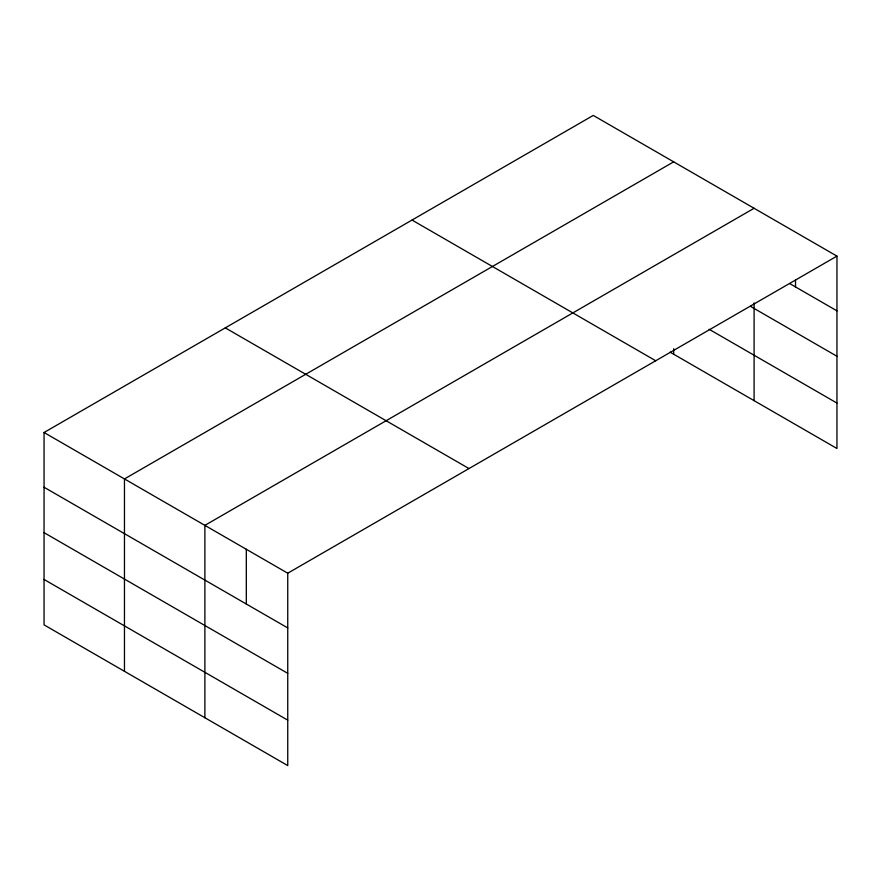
<?xml version="1.0" encoding="UTF-8"?>
<svg xmlns="http://www.w3.org/2000/svg" width="881" height="881" viewBox="0 0 881 881"><rect width="100%" height="100%" fill="white"/><g stroke="black" fill="none" stroke-linecap="round" stroke-linejoin="round"><path stroke-width="1.32" d="M836.95 256.118L593.254 115.422L44.05 432.505L44.05 624.882L287.746 765.578L287.746 573.201L836.95 256.118L836.95 448.495L670.133 352.18M754.092 302.932L754.092 400.657M673.679 161.851L124.463 478.934L124.463 671.311M754.092 208.279L204.888 525.362L204.888 717.74M789.607 283.517L836.95 310.85M750.546 306.39L836.95 356.265M709.15 329.285L836.95 403.069M412.022 220.063L655.706 360.758M225.294 327.875L468.978 468.56M44.05 432.505L287.746 573.201M44.05 487.237L287.746 627.933M44.05 532.653L287.746 673.348M44.05 579.456L287.746 720.151M795.521 280.092L795.521 286.931M673.679 348.722L673.679 354.228M246.317 549.281L246.317 604.014"/></g></svg>
